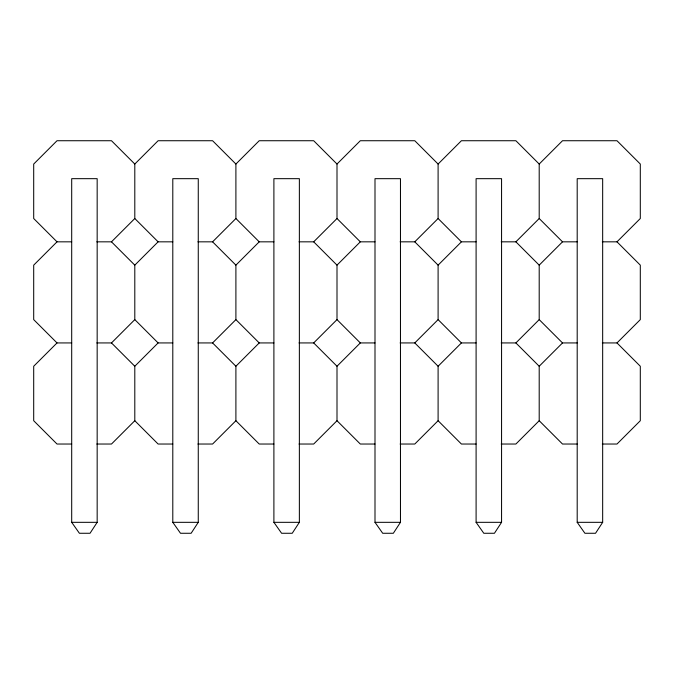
<?xml version="1.0" encoding="UTF-8"?>
<svg xmlns="http://www.w3.org/2000/svg" width="674" height="674" viewBox="0 0 674 674"><rect width="100%" height="100%" fill="white"/><g stroke="black" fill="none" stroke-linecap="round" stroke-linejoin="round"><path stroke-width="1.01" d="M97.166 522.325L90.038 533.269L79.397 533.269L71.697 522.325L71.697 178.669L97.166 178.669L97.166 522.325L71.697 522.325M198.266 522.325L191.138 533.269L180.497 533.269L172.797 522.325L172.797 178.669L198.266 178.669L198.266 522.325L172.797 522.325M299.366 522.325L292.238 533.269L281.597 533.269L273.897 522.325L273.897 178.669L299.366 178.669L299.366 522.325L273.897 522.325M400.466 522.325L393.338 533.269L382.697 533.269L374.997 522.325L374.997 178.669L400.466 178.669L400.466 522.325L374.997 522.325M501.566 522.325L494.438 533.269L483.797 533.269L476.097 522.325L476.097 178.669L501.566 178.669L501.566 522.325L476.097 522.325M602.666 522.325L595.538 533.269L584.897 533.269L577.197 522.325L577.197 178.669L602.666 178.669L602.666 522.325L577.197 522.325M71.68 241.831L57.012 241.831L33.7 265.143L33.7 319.619L57.012 342.931L71.68 342.931M96.82 241.831L111.488 241.831L134.8 218.519L134.8 164.043L158.112 140.731L212.588 140.731L235.9 164.043L235.9 218.519L259.212 241.831L273.88 241.831M57.012 342.931L33.7 366.243L33.7 420.719L57.012 444.031L71.68 444.031M96.82 342.931L111.488 342.931L134.8 319.619L134.8 265.143L158.112 241.831L172.78 241.831M235.9 164.043L259.212 140.731L313.688 140.731L337 164.043L337 218.519L360.312 241.831L374.98 241.831M197.92 241.831L212.588 241.831L235.9 218.519M96.82 444.031L111.488 444.031L134.8 420.719L134.8 366.243L158.112 342.931L172.78 342.931M273.88 342.931L259.212 342.931L235.9 319.619L235.9 265.143L259.212 241.831M337 164.043L360.312 140.731L414.788 140.731L438.1 164.043L438.1 218.519L414.788 241.831L400.12 241.831M197.92 342.931L212.588 342.931L235.9 319.619M299.02 241.831L313.688 241.831L337 218.519M197.92 444.031L212.588 444.031L235.9 420.719L235.9 366.243L259.212 342.931M374.98 342.931L360.312 342.931L337 319.619L337 265.143L360.312 241.831M438.1 164.043L461.412 140.731L515.888 140.731L539.2 164.043L539.2 218.519L515.888 241.831L501.22 241.831M299.02 342.931L313.688 342.931L337 319.619M374.98 444.031L360.312 444.031L337 420.719L337 366.243L360.312 342.931M400.12 342.931L414.788 342.931L438.1 319.619L438.1 265.143L461.412 241.831L476.08 241.831M539.2 164.043L562.512 140.731L616.988 140.731L640.3 164.043L640.3 218.519L616.988 241.831L602.32 241.831M337 420.719L313.688 444.031L299.02 444.031M400.12 444.031L414.788 444.031L438.1 420.719L438.1 366.243L461.412 342.931L476.08 342.931M501.22 342.931L515.888 342.931L539.2 319.619L539.2 265.143L562.512 241.831L577.18 241.831M501.22 444.031L515.888 444.031L539.2 420.719L539.2 366.243L562.512 342.931L577.18 342.931M602.32 342.931L616.988 342.931L640.3 319.619L640.3 265.143L616.988 241.831M172.78 444.031L158.112 444.031L134.8 420.719M273.88 444.031L259.212 444.031L235.9 420.719M476.08 444.031L461.412 444.031L438.1 420.719M577.18 444.031L562.512 444.031L539.2 420.719M602.32 444.031L616.988 444.031L640.3 420.719L640.3 366.243L616.988 342.931M539.2 218.519L562.512 241.831M515.888 241.831L539.2 265.143M438.1 218.519L461.412 241.831M539.2 319.619L562.512 342.931M414.788 241.831L438.1 265.143M515.888 342.931L539.2 366.243M438.1 319.619L461.412 342.931M313.688 241.831L337 265.143M414.788 342.931L438.1 366.243M134.8 164.043L111.488 140.731L57.012 140.731L33.7 164.043L33.7 218.519L57.012 241.831M212.588 241.831L235.9 265.143M313.688 342.931L337 366.243M134.8 218.519L158.112 241.831M111.488 241.831L134.8 265.143M212.588 342.931L235.9 366.243M134.8 319.619L158.112 342.931M111.488 342.931L134.8 366.243"/></g></svg>
